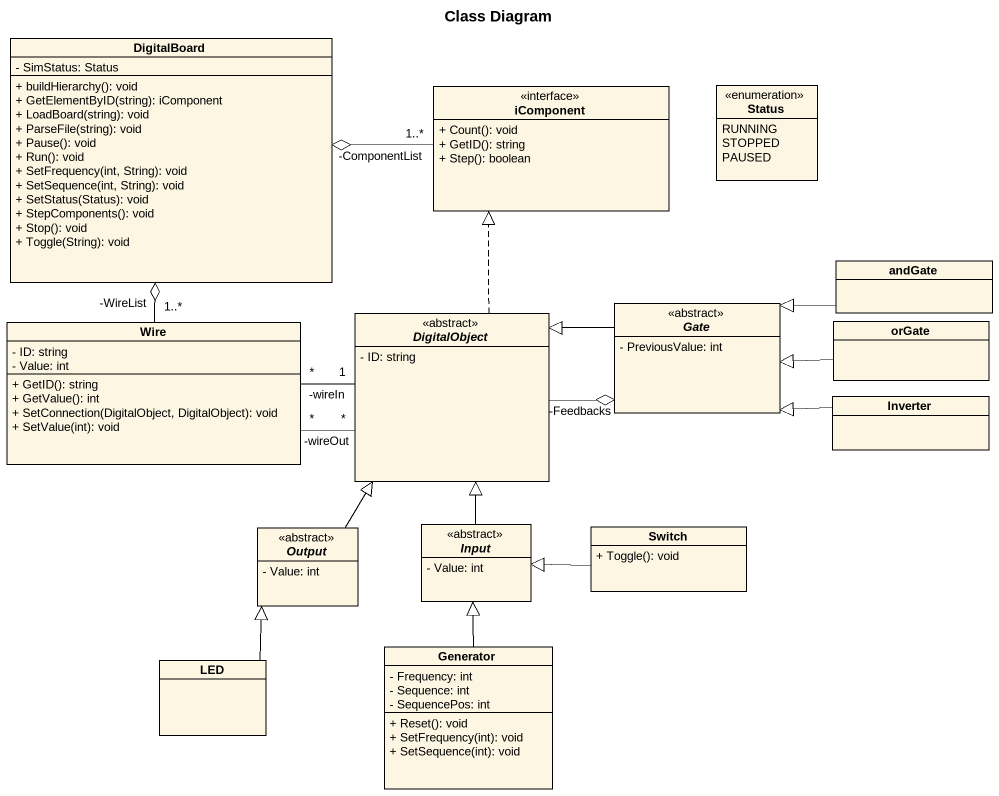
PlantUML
@startuml
title Class Diagram
hide circle
hide empty members
skinparam classAttributeIconSize 0
class DigitalBoard {
  - SimStatus: Status
  + buildHierarchy(): void
  + GetElementByID(string): iComponent
  + LoadBoard(string): void
  + ParseFile(string): void
  + Pause(): void
  + Run(): void
  + SetFrequency(int, String): void
  + SetSequence(int, String): void
  + SetStatus(Status): void
  + StepComponents(): void
  + Stop(): void
  + Toggle(String): void
}
class iComponent <<interface>> {
  + Count(): void
  + GetID(): string
  + Step(): boolean
}
enum Status {
  RUNNING
  STOPPED
  PAUSED
}
class andGate
abstract class Gate <<abstract>> {
  - PreviousValue: int
}
class Wire {
  - ID: string
  - Value: int
  + GetID(): string
  + GetValue(): int
  + SetConnection(DigitalObject, DigitalObject): void
  + SetValue(int): void
}
abstract class DigitalObject <<abstract>> {
  - ID: string
}
class orGate
class Inverter
abstract class Output <<abstract>> {
  - Value: int
}
abstract class Input <<abstract>> {
  - Value: int
}
class Switch {
  + Toggle(): void
}
class LED
class Generator {
  - Frequency: int
  - Sequence: int
  - SequencePos: int
  + Reset(): void
  + SetFrequency(int): void
  + SetSequence(int): void
}
iComponent "1..*" -left-o DigitalBoard : -ComponentList
andGate -left-|> Gate
Gate -left-|> DigitalObject
Wire "1..*" -up-o DigitalBoard : -WireList
Wire "*" -right- "1" DigitalObject : -wireIn
Wire "*" -right- "*" DigitalObject : -wireOut
DigitalObject .up.|> iComponent
DigitalObject -right-o Gate : -Feedbacks
orGate -left-|> Gate
Inverter -left-|> Gate
Output -up-|> DigitalObject
Input -up-|> DigitalObject
Switch -left-|> Input
LED -up-|> Output
Generator -up-|> Input
@enduml
